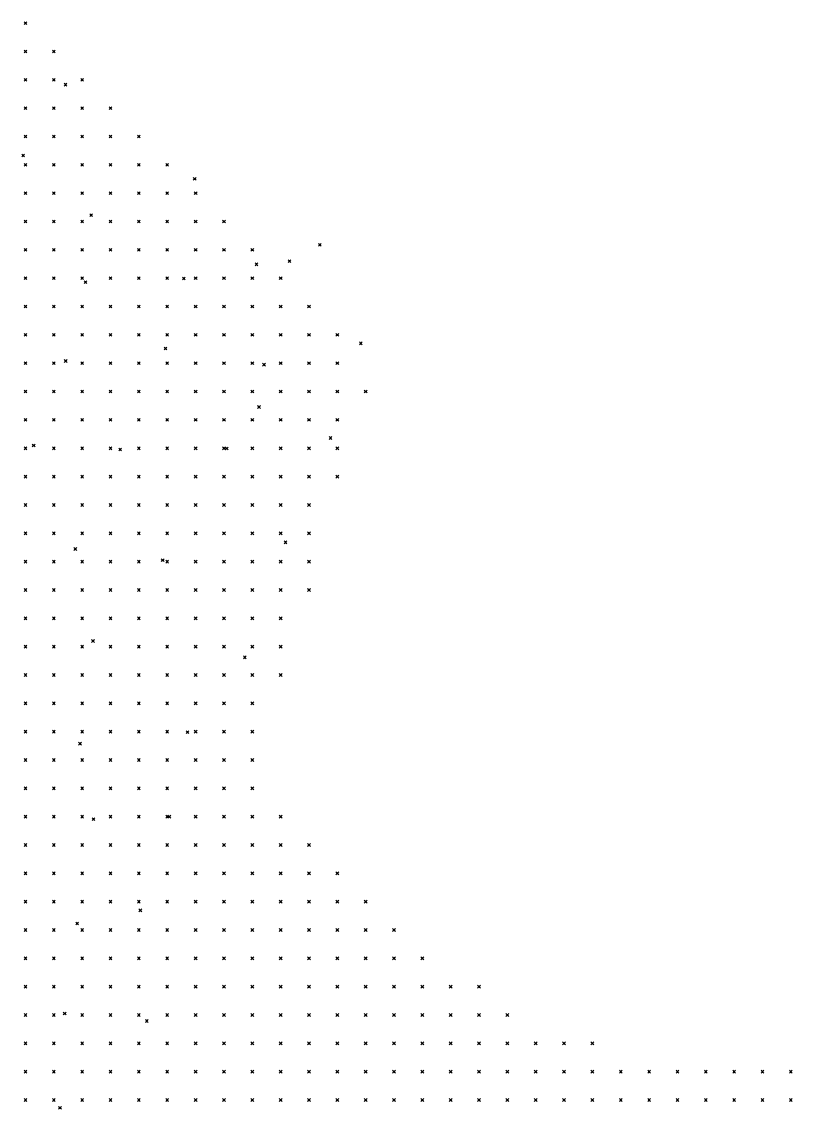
# Model space of a CAD drawing. Header units: metres. Extents: x 441556 to 446409, y 432338 to 461058.
# Drawn here: x 442277.5 to 442359.1, y 458850.7 to 458965.8 of the extents above; entities that cross this region are included whole.
import ezdxf

# ---------------------------------------------------------------- set-up
doc = ezdxf.new("R2010")
doc.units = ezdxf.units.M
doc.header["$MEASUREMENT"] = 0
doc.header["$PDMODE"] = 35
doc.header["$PDSIZE"] = 0.15
doc.layers.add('DTM-NOK-RevN_LIDAR_co_lidar', color=91, linetype='Continuous', lineweight=0)
doc.layers.add('DTM-NOK-RevN_RTK', color=32, linetype='Continuous', lineweight=0)

msp = doc.modelspace()

# ---------------------------------------------------------------- linework, layer by layer
at = {"layer": 'DTM-NOK-RevN_LIDAR_co_lidar'}
for p in [(442277.94, 458965.621, 456.184), (442277.94, 458962.622, 456.446), (442280.939, 458962.622, 455.299), (442277.94, 458959.623, 456.649), (442280.939, 458959.623, 455.523), (442283.938, 458959.623, 454.1), (442277.94, 458956.623, 456.672), (442280.939, 458956.623, 455.381), (442283.938, 458956.623, 453.806), (442286.938, 458956.623, 452.321), (442277.94, 458953.624, 456.508), (442280.939, 458953.624, 455.026), (442283.938, 458953.624, 453.474), (442286.938, 458953.624, 451.828), (442289.937, 458953.624, 450.252), (442277.94, 458950.625, 455.9), (442280.939, 458950.625, 454.333), (442283.938, 458950.625, 452.756), (442286.938, 458950.625, 451.256), (442289.937, 458950.625, 449.777), (442292.936, 458950.625, 448.507), (442277.94, 458947.625, 455.186), (442280.939, 458947.625, 453.688), (442283.938, 458947.625, 452.136), (442286.938, 458947.625, 450.836), (442289.937, 458947.625, 449.533), (442292.936, 458947.625, 448.358), (442295.936, 458947.625, 447.22), (442277.94, 458944.626, 454.524), (442280.939, 458944.626, 453.151), (442283.938, 458944.626, 451.783), (442286.938, 458944.626, 450.484), (442289.937, 458944.626, 449.404), (442292.936, 458944.626, 448.325), (442295.936, 458944.626, 447.189), (442298.935, 458944.626, 446.197), (442277.94, 458941.627, 454.152), (442280.939, 458941.627, 452.89), (442283.938, 458941.627, 451.63), (442286.938, 458941.627, 450.42), (442289.937, 458941.627, 449.385), (442292.936, 458941.627, 448.331), (442295.936, 458941.627, 447.266), (442298.935, 458941.627, 446.26), (442301.934, 458941.627, 445.278), (442277.94, 458938.627, 454.057), (442280.939, 458938.627, 452.786), (442283.938, 458938.627, 451.636), (442286.938, 458938.627, 450.511), (442289.937, 458938.627, 449.441), (442292.936, 458938.627, 448.383), (442295.936, 458938.627, 447.356), (442298.935, 458938.627, 446.332), (442301.934, 458938.627, 445.304), (442304.934, 458938.627, 444.235), (442277.94, 458935.628, 454.122), (442280.939, 458935.628, 452.867), (442283.938, 458935.628, 451.74), (442286.938, 458935.628, 450.656), (442289.937, 458935.628, 449.567), (442292.936, 458935.628, 448.517), (442295.936, 458935.628, 447.459), (442298.935, 458935.628, 446.45), (442301.934, 458935.628, 445.342), (442304.934, 458935.628, 444.2), (442307.933, 458935.628, 442.98), (442277.94, 458932.629, 454.253), (442280.939, 458932.629, 452.936), (442283.938, 458932.629, 451.813), (442286.938, 458932.629, 450.756), (442289.937, 458932.629, 449.688), (442292.936, 458932.629, 448.628), (442295.936, 458932.629, 447.573), (442298.935, 458932.629, 446.522), (442301.934, 458932.629, 445.315), (442304.934, 458932.629, 444.029), (442307.933, 458932.629, 442.591), (442310.932, 458932.629, 441), (442277.94, 458929.629, 454.317), (442280.939, 458929.629, 452.929), (442283.938, 458929.629, 451.792), (442286.938, 458929.629, 450.708), (442289.937, 458929.629, 449.675), (442292.936, 458929.629, 448.592), (442295.936, 458929.629, 447.46), (442298.935, 458929.629, 446.289), (442301.934, 458929.629, 445.042), (442304.934, 458929.629, 443.625), (442307.933, 458929.629, 442.035), (442310.932, 458929.629, 440.291), (442277.94, 458926.63, 454.262), (442280.939, 458926.63, 452.865), (442283.938, 458926.63, 451.662), (442286.938, 458926.63, 450.484), (442289.937, 458926.63, 449.406), (442292.936, 458926.63, 448.263), (442295.936, 458926.63, 447.007), (442298.935, 458926.63, 445.715), (442301.934, 458926.63, 444.42), (442304.934, 458926.63, 442.947), (442307.933, 458926.63, 441.317), (442310.932, 458926.63, 439.572), (442313.932, 458926.63, 438.308), (442277.94, 458923.631, 454.108), (442280.939, 458923.631, 452.662), (442283.938, 458923.631, 451.366), (442286.938, 458923.631, 450.046), (442289.937, 458923.631, 448.835), (442292.936, 458923.631, 447.629), (442295.936, 458923.631, 446.32), (442298.935, 458923.631, 444.965), (442301.934, 458923.631, 443.589), (442304.934, 458923.631, 442.095), (442307.933, 458923.631, 440.375), (442310.932, 458923.631, 438.848), (442277.94, 458920.631, 453.787), (442280.939, 458920.631, 452.256), (442283.938, 458920.631, 450.8), (442286.938, 458920.631, 449.374), (442289.937, 458920.631, 448.077), (442292.936, 458920.631, 446.84), (442295.936, 458920.631, 445.471), (442298.935, 458920.631, 444.101), (442301.934, 458920.631, 442.694), (442304.934, 458920.631, 441.151), (442307.933, 458920.631, 439.38), (442310.932, 458920.631, 438.152), (442277.94, 458917.632, 453.224), (442280.939, 458917.632, 451.599), (442283.938, 458917.632, 450.019), (442286.938, 458917.632, 448.596), (442289.937, 458917.632, 447.26), (442292.936, 458917.632, 445.987), (442295.936, 458917.632, 444.606), (442298.935, 458917.632, 443.235), (442301.934, 458917.632, 441.822), (442304.934, 458917.632, 440.131), (442307.933, 458917.632, 438.638), (442310.932, 458917.632, 437.593), (442277.94, 458914.633, 452.521), (442280.939, 458914.633, 450.855), (442283.938, 458914.633, 449.278), (442286.938, 458914.633, 447.792), (442289.937, 458914.633, 446.376), (442292.936, 458914.633, 445.12), (442295.936, 458914.633, 443.785), (442298.935, 458914.633, 442.405), (442301.934, 458914.633, 440.903), (442304.934, 458914.633, 439.212), (442307.933, 458914.633, 437.958), (442277.94, 458911.633, 451.801), (442280.939, 458911.633, 450.074), (442283.938, 458911.633, 448.475), (442286.938, 458911.633, 446.893), (442289.937, 458911.633, 445.469), (442292.936, 458911.633, 444.135), (442295.936, 458911.633, 442.73), (442298.935, 458911.633, 441.334), (442301.934, 458911.633, 439.643), (442304.934, 458911.633, 438.301), (442307.933, 458911.633, 437.205), (442277.94, 458908.634, 450.899), (442280.939, 458908.634, 449.167), (442283.938, 458908.634, 447.623), (442286.938, 458908.634, 446.009), (442289.937, 458908.634, 444.557), (442292.936, 458908.634, 443.142), (442295.936, 458908.634, 441.661), (442298.935, 458908.634, 440.214), (442301.934, 458908.634, 438.572), (442304.934, 458908.634, 437.56), (442307.933, 458908.634, 436.474), (442277.94, 458905.635, 449.954), (442280.939, 458905.635, 448.345), (442283.938, 458905.635, 446.73), (442286.938, 458905.635, 445.084), (442289.937, 458905.635, 443.569), (442292.936, 458905.635, 442.15), (442295.936, 458905.635, 440.69), (442298.935, 458905.635, 438.783), (442301.934, 458905.635, 437.641), (442304.934, 458905.635, 436.722), (442307.933, 458905.635, 435.388), (442277.94, 458902.635, 449.247), (442280.939, 458902.635, 447.483), (442283.938, 458902.635, 445.941), (442286.938, 458902.635, 444.243), (442289.937, 458902.635, 442.697), (442292.936, 458902.635, 441.219), (442295.936, 458902.635, 439.647), (442298.935, 458902.635, 437.835), (442301.934, 458902.635, 436.906), (442304.934, 458902.635, 435.841), (442277.94, 458899.636, 448.75), (442280.939, 458899.636, 446.883), (442283.938, 458899.636, 445.039), (442286.938, 458899.636, 443.326), (442289.937, 458899.636, 441.74), (442292.936, 458899.636, 440.246), (442295.936, 458899.636, 438.444), (442298.935, 458899.636, 437.102), (442301.934, 458899.636, 436.116), (442304.934, 458899.636, 434.764), (442277.94, 458896.637, 447.966), (442280.939, 458896.637, 446.189), (442283.938, 458896.637, 444.353), (442286.938, 458896.637, 442.73), (442289.937, 458896.637, 441.167), (442292.936, 458896.637, 439.439), (442295.936, 458896.637, 437.418), (442298.935, 458896.637, 436.459), (442301.934, 458896.637, 435.289), (442304.934, 458896.637, 433.549), (442277.94, 458893.637, 447.458), (442280.939, 458893.637, 445.628), (442283.938, 458893.637, 443.746), (442286.938, 458893.637, 442.031), (442289.937, 458893.637, 440.208), (442292.936, 458893.637, 437.97), (442295.936, 458893.637, 436.663), (442298.935, 458893.637, 435.697), (442301.934, 458893.637, 434.062), (442277.94, 458890.638, 447.083), (442280.939, 458890.638, 445.051), (442283.938, 458890.638, 443.206), (442286.938, 458890.638, 441.449), (442289.937, 458890.638, 439.518), (442292.936, 458890.638, 437.164), (442295.936, 458890.638, 436.065), (442298.935, 458890.638, 434.611), (442301.934, 458890.638, 432.742), (442277.94, 458887.639, 446.542), (442280.939, 458887.639, 444.614), (442283.938, 458887.639, 442.668), (442286.938, 458887.639, 440.481), (442289.937, 458887.639, 438.516), (442292.936, 458887.639, 436.684), (442295.936, 458887.639, 435.168), (442298.935, 458887.639, 433.421), (442301.934, 458887.639, 431.412), (442277.94, 458884.639, 446.202), (442280.939, 458884.639, 444.145), (442283.938, 458884.639, 442.138), (442286.938, 458884.639, 439.884), (442289.937, 458884.639, 437.418), (442292.936, 458884.639, 436.126), (442295.936, 458884.639, 434.41), (442298.935, 458884.639, 432.274), (442301.934, 458884.639, 430.194), (442277.94, 458881.64, 445.654), (442280.939, 458881.64, 443.579), (442283.938, 458881.64, 441.526), (442286.938, 458881.64, 439.155), (442289.937, 458881.64, 436.612), (442292.936, 458881.64, 435.27), (442295.936, 458881.64, 433.616), (442298.935, 458881.64, 431.377), (442301.934, 458881.64, 429.136), (442304.934, 458881.64, 427.13), (442277.94, 458878.641, 445.205), (442280.939, 458878.641, 442.78), (442283.938, 458878.641, 440.691), (442286.938, 458878.641, 438.158), (442289.937, 458878.641, 436.219), (442292.936, 458878.641, 434.723), (442295.936, 458878.641, 432.753), (442298.935, 458878.641, 430.434), (442301.934, 458878.641, 428.172), (442304.934, 458878.641, 426.018), (442307.933, 458878.641, 423.981), (442277.94, 458875.641, 444.582), (442280.939, 458875.641, 442.05), (442283.938, 458875.641, 439.886), (442286.938, 458875.641, 437.129), (442289.937, 458875.641, 435.835), (442292.936, 458875.641, 434.202), (442295.936, 458875.641, 431.943), (442298.935, 458875.641, 429.538), (442301.934, 458875.641, 427.309), (442304.934, 458875.641, 425.201), (442307.933, 458875.641, 423.049), (442310.932, 458875.641, 420.978), (442277.94, 458872.642, 443.98), (442280.939, 458872.642, 441.381), (442283.938, 458872.642, 439.208), (442286.938, 458872.642, 436.618), (442289.937, 458872.642, 435.41), (442292.936, 458872.642, 433.572), (442295.936, 458872.642, 431.231), (442298.935, 458872.642, 428.841), (442301.934, 458872.642, 426.625), (442304.934, 458872.642, 424.45), (442307.933, 458872.642, 422.295), (442310.932, 458872.642, 420.284), (442313.932, 458872.642, 418.396), (442277.94, 458869.643, 443.273), (442280.939, 458869.643, 440.883), (442283.938, 458869.643, 438.656), (442286.938, 458869.643, 436.094), (442289.937, 458869.643, 434.85), (442292.936, 458869.643, 432.897), (442295.936, 458869.643, 430.514), (442298.935, 458869.643, 428.151), (442301.934, 458869.643, 425.911), (442304.934, 458869.643, 423.759), (442307.933, 458869.643, 421.651), (442310.932, 458869.643, 419.589), (442313.932, 458869.643, 417.566), (442316.931, 458869.643, 415.628), (442277.94, 458866.643, 442.633), (442280.939, 458866.643, 440.443), (442283.938, 458866.643, 438.179), (442286.938, 458866.643, 435.611), (442289.937, 458866.643, 434.364), (442292.936, 458866.643, 432.313), (442295.936, 458866.643, 429.982), (442298.935, 458866.643, 427.619), (442301.934, 458866.643, 425.321), (442304.934, 458866.643, 423.141), (442307.933, 458866.643, 420.99), (442310.932, 458866.643, 418.887), (442313.932, 458866.643, 416.867), (442316.931, 458866.643, 414.937), (442319.93, 458866.643, 413.161), (442277.94, 458863.644, 442.34), (442280.939, 458863.644, 440.118), (442283.938, 458863.644, 437.905), (442286.938, 458863.644, 435.317), (442289.937, 458863.644, 434.041), (442292.936, 458863.644, 431.947), (442295.936, 458863.644, 429.601), (442298.935, 458863.644, 427.23), (442301.934, 458863.644, 424.876), (442304.934, 458863.644, 422.6), (442307.933, 458863.644, 420.412), (442310.932, 458863.644, 418.348), (442313.932, 458863.644, 416.368), (442316.931, 458863.644, 414.47), (442319.93, 458863.644, 412.826), (442322.93, 458863.644, 411.409), (442325.929, 458863.644, 409.979), (442277.94, 458860.644, 442.23), (442280.939, 458860.644, 439.967), (442283.938, 458860.644, 437.8), (442286.938, 458860.644, 435.008), (442289.937, 458860.644, 433.767), (442292.936, 458860.644, 431.74), (442295.936, 458860.644, 429.31), (442298.935, 458860.644, 426.948), (442301.934, 458860.644, 424.576), (442304.934, 458860.644, 422.252), (442307.933, 458860.644, 420.051), (442310.932, 458860.644, 417.987), (442313.932, 458860.644, 416.023), (442316.931, 458860.644, 414.203), (442319.93, 458860.644, 412.721), (442322.93, 458860.644, 411.428), (442325.929, 458860.644, 409.965), (442328.928, 458860.644, 408.741), (442277.94, 458857.645, 442.105), (442280.939, 458857.645, 439.862), (442283.938, 458857.645, 437.725), (442286.938, 458857.645, 434.88), (442289.937, 458857.645, 433.555), (442292.936, 458857.645, 431.56), (442295.936, 458857.645, 429.147), (442298.935, 458857.645, 426.767), (442301.934, 458857.645, 424.453), (442304.934, 458857.645, 422.124), (442307.933, 458857.645, 419.89), (442310.932, 458857.645, 417.927), (442313.932, 458857.645, 416.076), (442316.931, 458857.645, 414.268), (442319.93, 458857.645, 412.84), (442322.93, 458857.645, 411.687), (442325.929, 458857.645, 410.309), (442328.928, 458857.645, 409.006), (442331.928, 458857.645, 407.879), (442334.927, 458857.645, 406.864), (442337.926, 458857.645, 405.779), (442277.94, 458854.646, 441.949), (442280.939, 458854.646, 439.817), (442283.938, 458854.646, 437.662), (442286.938, 458854.646, 434.957), (442289.937, 458854.646, 433.467), (442292.936, 458854.646, 431.344), (442295.936, 458854.646, 428.897), (442298.935, 458854.646, 426.556), (442301.934, 458854.646, 424.299), (442304.934, 458854.646, 422.062), (442307.933, 458854.646, 419.905), (442310.932, 458854.646, 418.142), (442313.932, 458854.646, 416.508), (442316.931, 458854.646, 414.679), (442319.93, 458854.646, 413.152), (442322.93, 458854.646, 412.088), (442325.929, 458854.646, 410.956), (442328.928, 458854.646, 409.656), (442331.928, 458854.646, 408.369), (442334.927, 458854.646, 407.413), (442337.926, 458854.646, 406.467), (442340.926, 458854.646, 405.717), (442343.925, 458854.646, 405.189), (442346.924, 458854.646, 404.512), (442349.924, 458854.646, 403.829), (442352.923, 458854.646, 403.106), (442355.922, 458854.646, 402.689), (442358.922, 458854.646, 402.38), (442277.94, 458851.646, 441.706), (442280.939, 458851.646, 439.735), (442283.938, 458851.646, 437.56), (442286.938, 458851.646, 434.839), (442289.937, 458851.646, 433.517), (442292.936, 458851.646, 431.19), (442295.936, 458851.646, 428.784), (442298.935, 458851.646, 426.488), (442301.934, 458851.646, 424.226), (442304.934, 458851.646, 422.087), (442307.933, 458851.646, 420.018), (442310.932, 458851.646, 418.354), (442313.932, 458851.646, 416.953), (442316.931, 458851.646, 415.288), (442319.93, 458851.646, 413.705), (442322.93, 458851.646, 412.602), (442325.929, 458851.646, 411.618), (442328.928, 458851.646, 410.597), (442331.928, 458851.646, 409.31), (442334.927, 458851.646, 408.346), (442337.926, 458851.646, 407.638), (442340.926, 458851.646, 406.697), (442343.925, 458851.646, 405.948), (442346.924, 458851.646, 405.104), (442349.924, 458851.646, 404.657), (442352.923, 458851.646, 404.069), (442355.922, 458851.646, 403.427), (442358.922, 458851.646, 403.027)]:
    msp.add_point(p, dxfattribs=at)
at = {"layer": 'DTM-NOK-RevN_RTK'}
for p in [(442282.171, 458959.112, 455.165), (442277.691, 458951.62, 456.295), (442295.843, 458949.139, 447.395), (442284.883, 458945.298, 451.417), (442309.089, 458942.168, 443.027), (442302.376, 458940.105, 445.075), (442305.867, 458940.44, 444.131), (442294.69, 458938.604, 448.01), (442284.285, 458938.215, 451.661), (442313.415, 458931.73, 439.455), (442292.758, 458931.187, 448.744), (442282.187, 458929.867, 452.557), (442303.181, 458929.477, 444.607), (442302.645, 458925, 443.535), (442310.213, 458921.715, 438.355), (442278.803, 458920.93, 453.466), (442287.949, 458920.501, 448.76), (442299.216, 458920.611, 443.975), (442305.452, 458910.672, 437.448), (442283.206, 458909.969, 448.112), (442292.452, 458908.787, 443.415), (442285.084, 458900.24, 444.491), (442301.138, 458898.496, 435.987), (442295.08, 458890.592, 436.283), (442283.709, 458889.368, 443.306), (442285.141, 458881.379, 440.269), (442293.155, 458881.633, 435.755), (442290.089, 458871.72, 435.388), (442283.406, 458870.339, 439.012), (442282.087, 458860.803, 439.704), (442290.773, 458860.017, 433.124), (442281.582, 458850.825, 439.557)]:
    msp.add_point(p, dxfattribs=at)

doc.saveas('drawing.dxf')
